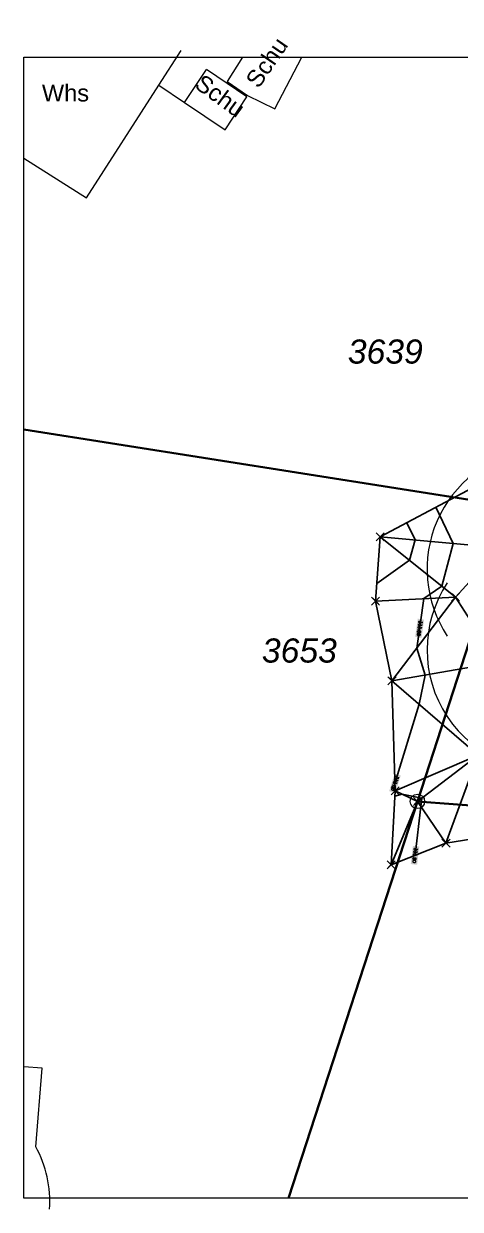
# Model space of a CAD drawing. Header units: metres. Extents: x 0 to 79.8, y -71.9 to 2.1.
# Drawn here: x 0 to 27.2, y -71.6 to 2.1 of the extents above; entities that cross this region are included whole.
import ezdxf
from ezdxf.enums import TextEntityAlignment as Align

# ---------------------------------------------------------------- set-up
doc = ezdxf.new("R2010")
doc.units = ezdxf.units.M
for name, pattern in [('1600.2028', [0]), ('1600.2505', [0]), ('1600.2507', [0]), ('AUSGEZOGEN', [0])]:
    doc.linetypes.add(name, pattern=pattern)
doc.layers.get('0').update_dxf_attribs({"color": 1, "linetype": 'CONTINUOUS'})
for name, color, linetype in [('$P_INF_FL', 7, 'AUSGEZOGEN'), ('$P_INF_H', 7, 'AUSGEZOGEN'), ('$P_INF_NR', 7, 'AUSGEZOGEN'), ('$P_INF_X', 7, 'AUSGEZOGEN'), ('$PKT_0', 7, 'CONTINUOUS'), ('DGM', 7, 'CONTINUOUS'), ('DGM_HOEHEN', 34, 'CONTINUOUS'), ('DGM_HOEHEN_TEXT', 7, 'CONTINUOUS')]:
    doc.layers.add(name, color=color, linetype=linetype)
for name, color, linetype, lineweight in [('aussparen', 1, 'CONTINUOUS', 18), ('Flurstücke_Grenzpunkte', 255, 'CONTINUOUS', 0), ('Gebäude', 255, 'CONTINUOUS', 0), ('Geländepunkt', 7, 'CONTINUOUS', 18), ('Laubbaum 25m', 7, 'CONTINUOUS', 18), ('Migrationsobjekte', 7, 'CONTINUOUS', 18), ('Verkehr', 255, 'CONTINUOUS', 0)]:
    doc.layers.add(name, color=color, linetype=linetype, lineweight=lineweight)
doc.styles.add('Flurstücksnummer - K 10 700', font='Arial Italic.ttf')
doc.styles.add('Gebäudefunktion (nur BW)', font='Arial.ttf')
doc.styles.add('SIMPLEX', font='SIMPLEX')

# ---------------------------------------------------------------- blocks, each defined once
blk = doc.blocks.new('Grenzpunkt mit Abmarkung (Marke)')
at = {"color": 0, "lineweight": -2}
blk.add_circle((0, 0), 0.5, dxfattribs=at)
blk = doc.blocks.new('139', base_point=(0, -0.001756))
at = {"color": 0, "lineweight": -2}
for centre, radius, start, end in [((0, 0.198947), 0.301054, 23.556964, 156.444075), ((-0.175614, 0.098595), 0.301054, 99.378072, 213.597998), ((0.175614, 0.098595), 0.301054, 340.504019, 100.603046), ((-0.175615, -0.102107), 0.301054, 146.376033, 280.600999), ((0.175615, -0.102107), 0.301054, 259.398891, 33.623991), ((0, -0.001756), 0.025088, 90.001142, 179.997716), ((0, -0.001756), 0.025088, 0.002284, 89.998858), ((0, -0.001756), 0.025088, 180.001142, 269.998858), ((0, -0.001756), 0.025088, 270.001142, 359.998858), ((0, -0.198946), 0.301054, 221.698008, 318.301992)]:
    blk.add_arc(centre, radius, start, end, dxfattribs=at)
blk = doc.blocks.new('34')
at = {"color": 0, "lineweight": -2}
for p, q in [((-0.5, 0.5), (0.5, -0.5)), ((-0.5, -0.5), (0.5, 0.5))]:
    blk.add_line(p, q, dxfattribs=at)
blk = doc.blocks.new('PKT_0')
for p, q in [((-0.35, -0.35), (0.35, 0.35)), ((0.35, -0.35), (-0.35, 0.35))]:
    blk.add_line(p, q)
at = {"layer": '$P_INF_FL'}
blk.add_attdef('CODE', text='', height=0.8, dxfattribs=at).set_placement((0, 1.7), align=Align.CENTER)
at = {"layer": '$P_INF_H'}
blk.add_attdef('H', text='', height=0.8, dxfattribs=at).set_placement((0, -1.4), align=Align.CENTER)
at = {"layer": '$P_INF_NR'}
blk.add_attdef('NR', text='', height=0.8, dxfattribs=at).set_placement((0, 0.7), align=Align.CENTER)
at = {"layer": '$P_INF_X'}
blk.add_attdef('X', text='', height=0.8, dxfattribs=at).set_placement((-0.9, -0.4), align=Align.RIGHT)
blk.add_attdef('Y', (0.7, -0.4), '', height=0.8, dxfattribs=at)

msp = doc.modelspace()

# ---------------------------------------------------------------- linework, layer by layer
at = {"layer": 'aussparen', "linetype": 'ByBlock', "elevation": 6.749}
msp.add_lwpolyline([(30.019, -48.278), (26.275, -48.873), (22.858, -50.222), (23.112, -45.624), (22.915, -38.78), (21.898, -33.825), (22.187, -29.831), (29.298, -26.066)], dxfattribs=at)
at = {"layer": 'DGM', "color": 0, "linetype": 'ByBlock'}
for points in [[(29.298, -26.066, 0.454), (29.67, -30.507, 0.299), (22.187, -29.831, -0.332)], [(22.187, -29.831, -0.332), (21.898, -33.825, -0.08), (26.872, -33.577, 0.137)], [(29.67, -30.507, 0.299), (22.187, -29.831, -0.332), (26.872, -33.577, 0.137)], [(29.67, -30.507, 0.299), (26.872, -33.577, 0.137), (29.478, -37.641, 0.171)], [(21.898, -33.825, -0.08), (26.872, -33.577, 0.137), (22.915, -38.78, -0.004)], [(26.872, -33.577, 0.137), (29.478, -37.641, 0.171), (22.915, -38.78, -0.004)], [(29.478, -37.641, 0.171), (22.915, -38.78, -0.004), (28.275, -43.401, 0.17)], [(22.915, -38.78, -0.004), (28.275, -43.401, 0.17), (23.112, -45.624, 0.055)], [(28.275, -43.401, 0.17), (23.112, -45.624, 0.055), (24.498, -46.28, 0.042)], [(28.275, -43.401, 0.17), (26.275, -48.873, 0.117), (24.498, -46.28, 0.042)], [(28.275, -43.401, 0.17), (30.019, -48.278, 0.187), (26.275, -48.873, 0.117)], [(23.112, -45.624, 0.055), (22.858, -50.222), (24.498, -46.28, 0.042)], [(26.275, -48.873, 0.117), (22.858, -50.222), (24.498, -46.28, 0.042)]]:
    msp.add_3dface(points, dxfattribs=at)
at = {"layer": 'DGM_HOEHEN', "color": 44, "linetype": 'ByBlock'}
for points, elevation in [([(25.652, -27.996), (26.729, -30.241), (26.013, -32.89), (24.901, -33.675), (24.458, -36.751), (24.978, -38.422), (24.609, -40.241), (23.098, -45.16)], 0.051), ([(21.977, -32.731), (24.015, -31.292), (24.357, -30.027), (23.842, -28.954)], -0.149), ([(24.348, -49.634), (24.711, -46.591), (24.764, -46.078), (23.538, -45.826), (23.093, -45.959)], 0.051)]:
    msp.add_lwpolyline(points, dxfattribs=dict(at, elevation=elevation))
at = {"layer": 'Flurstücke_Grenzpunkte', "color": 7, "linetype": '1600.2028', "lineweight": 35}
for p, q in [((30.442, -27.956, 0.505), (0, -23.156, 0.505)), ((24.498, -46.28, 0.042), (30.442, -27.956, 0.505)), ((16.483, -70.956, 0.042), (24.498, -46.28, 0.042)), ((54.052, -48.567, 7.076), (24.498, -46.28, 0.042))]:
    msp.add_line(p, q, dxfattribs=at)
at = {"layer": 'Gebäude', "color": 7, "linetype": '1600.2505', "lineweight": 18}
for p, q in [((0, -6.285, 0.042), (3.901, -8.746, 0.042)), ((1.157, -62.869, 0.042), (0, -62.792, 0.042)), ((0.747, -67.751, 0.042), (1.157, -62.869, 0.042))]:
    msp.add_line(p, q, dxfattribs=at)
msp.add_arc((-5.401, -71.151, 0.042), 7.026, 355.99422, 28.94813, dxfattribs=at)

# ---------------------------------------------------------------- block references
at = {"layer": '$PKT_0', "linetype": 'ByBlock', "xscale": 0.5, "yscale": 0.5, "zscale": 0.5}
for p in [(22.187, -29.831, -0.332), (21.898, -33.825, -0.08), (26.872, -33.577, 0.137), (22.915, -38.78, -0.004), (23.112, -45.624, 0.055), (24.498, -46.28, 0.042), (26.275, -48.873, 0.117), (22.858, -50.222)]:
    msp.add_blockref('PKT_0', p, dxfattribs=at)
at = {"layer": 'Flurstücke_Grenzpunkte', "color": 1, "lineweight": 18, "xscale": 0.9, "yscale": 0.9, "zscale": 0.9}
msp.add_blockref('Grenzpunkt mit Abmarkung (Marke)', (24.498, -46.28, 0.042), dxfattribs=at)
at = {"layer": 'Geländepunkt', "color": 53, "lineweight": 18, "true_color": 0xdbc03c, "xscale": 0.5, "yscale": 0.5, "zscale": 0.5}
for p in [(22.187, -29.831, -0.332), (21.898, -33.825, -0.08), (26.872, -33.577, 0.137), (22.915, -38.78, -0.004), (23.112, -45.624, 0.055), (24.498, -46.28, 0.042), (26.275, -48.873, 0.117), (22.858, -50.222)]:
    msp.add_blockref('34', p, dxfattribs=at)
at = {"layer": 'Laubbaum 25m', "color": 3, "lineweight": 18, "xscale": 25, "yscale": 25, "zscale": 25}
msp.add_blockref('139', (37.016, -34.349, 2.458), dxfattribs=at)

# ---------------------------------------------------------------- texts
at = {"layer": 'DGM_HOEHEN_TEXT', "color": 44, "linetype": 'ByBlock', "char_height": 0.2, "attachment_point": 5, "style": 'SIMPLEX', "bg_fill": 1, "box_fill_scale": 1.5, "bg_fill_color": 7, "bg_fill_true_color": 16777215, "bg_fill_transparency": 0}
for insert, rotation in [((24.636, -35.516, -1.289), 261.81873), ((23.098, -45.16, -1.289), 252.92628), ((24.348, -49.634, -1.289), 263.18069)]:
    msp.add_mtext('333.80', dxfattribs=dict(at, insert=insert, rotation=rotation))
at = {"layer": 'Flurstücke_Grenzpunkte', "color": 7, "lineweight": 18, "char_height": 1.5, "attachment_point": 5, "rotation": 0.00905, "line_spacing_factor": 0.69, "style": 'Flurstücksnummer - K 10 700', "bg_fill": 2}
for s, insert in [('3639', (22.499, -18.322, 0.042)), ('3653', (17.152, -36.911, 0.042))]:
    msp.add_mtext(s, dxfattribs=dict(at, insert=insert))
at = {"layer": 'Gebäude', "color": 7, "lineweight": 18, "char_height": 1.05, "attachment_point": 5, "line_spacing_factor": 0.69, "style": 'Gebäudefunktion (nur BW)', "bg_fill": 2}
for s, insert, rotation in [('Schu', (12.215, -2.416, 0.042), 324.00391), ('Whs', (2.6, -2.245, 0.042), 0.00905)]:
    msp.add_mtext(s, dxfattribs=dict(at, insert=insert, rotation=rotation))

# ---------------------------------------------------------------- next in the draw order: linework, layer by layer
at = {"layer": 'Gebäude', "color": 7, "linetype": '1600.2505', "lineweight": 18}
for p, q in [((10.014, -2.826, 0.042), (11.364, -0.775, 0.042)), ((3.901, -8.746, 0.042), (8.413, -1.745, 0.042)), ((8.413, -1.745, 0.042), (10.014, -2.826, 0.042)), ((10.014, -2.826, 0.042), (12.545, -4.516, 0.042))]:
    msp.add_line(p, q, dxfattribs=at)
at = {"layer": 'Migrationsobjekte', "color": 7, "linetype": '1600.2507', "lineweight": 18}
msp.add_line((8.413, -1.745, 0.042), (9.804, 0.405, 0.042), dxfattribs=at)

# ---------------------------------------------------------------- next in the draw order: texts
at = {"layer": 'Gebäude', "color": 7, "lineweight": 18, "insert": (15.13, -0.337, 0.042), "char_height": 1.05, "attachment_point": 5, "rotation": 55.59499, "line_spacing_factor": 0.69, "style": 'Gebäudefunktion (nur BW)', "bg_fill": 2}
msp.add_mtext('Schu', dxfattribs=at)

# ---------------------------------------------------------------- next in the draw order: linework, layer by layer
at = {"layer": 'Gebäude', "color": 7, "linetype": '1600.2505', "lineweight": 18}
for p, q in [((13.619, 0, 0.042), (12.655, -1.526, 0.042)), ((15.616, -3.226, 0.042), (17.316, 0, 0.042)), ((13.876, -2.476, 0.042), (11.364, -0.775, 0.042)), ((12.655, -1.526, 0.042), (13.926, -2.396, 0.042)), ((12.545, -4.516, 0.042), (13.876, -2.476, 0.042)), ((13.926, -2.396, 0.042), (15.616, -3.226, 0.042))]:
    msp.add_line(p, q, dxfattribs=at)
at = {"layer": 'Verkehr', "color": 44, "linetype": 'ByBlock'}
msp.add_lwpolyline([(0, 0), (77.694, 0), (77.694, -70.956), (0, -70.956)], close=True, dxfattribs=at)

doc.saveas('drawing.dxf')
